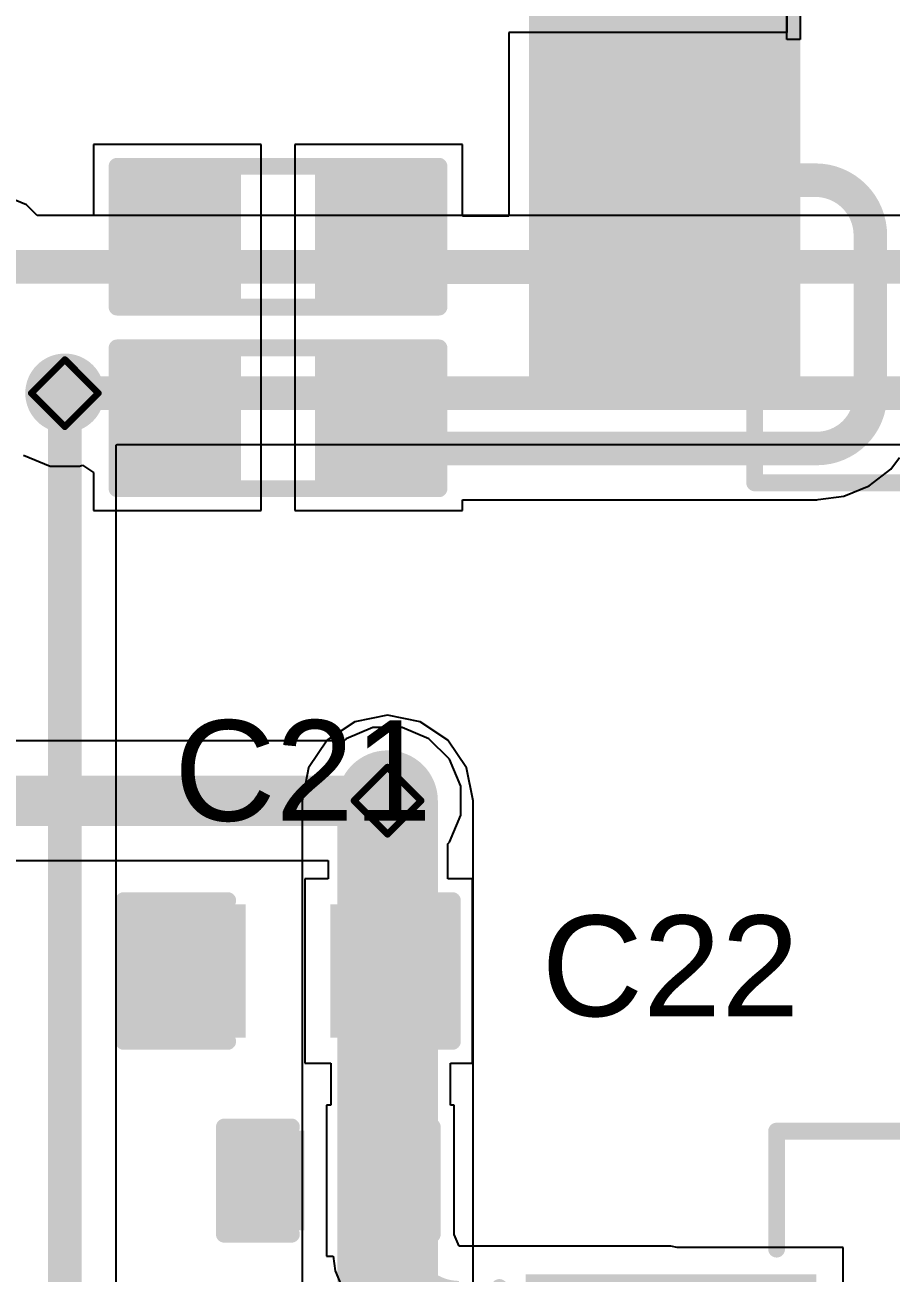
# Model space of a CAD drawing. Header units: inches. Extents: x -14 to 270, y -5 to 115.
# Drawn here: x 32.25 to 38.81, y 28.58 to 38.03 of the extents above; entities that cross this region are included whole.
import ezdxf

# ---------------------------------------------------------------- set-up
doc = ezdxf.new("R2010")
doc.units = ezdxf.units.IN
for name, color, linetype in [('Bottom Layer', 5, 'Continuous'), ('Drill Drawing', 1, 'Continuous'), ('Top Layer', 1, 'Continuous'), ('Top Overlay', 2, 'Continuous'), ('Top Paste', 8, 'Continuous'), ('Top Solder', 216, 'Continuous'), ('Via Holes', 16, 'Continuous')]:
    doc.layers.add(name, color=color, linetype=linetype)
doc.styles.add('Arial', font='', dxfattribs={"height": 0.2})
doc.styles.get('Arial').set_extended_font_data('Arial')

# ---------------------------------------------------------------- blocks, each defined once
blk = doc.blocks.new('SSOP_28_208____7')
at = {"layer": 'Top Layer'}
for points in [[(-4.3249977, -1.40000101), (-2.47499886, -1.40000101), (-2.47499886, -1.85000011), (-4.3249977, -1.85000011)], [(-4.3249977, -2.04999971), (-2.47499886, -2.04999971), (-2.47499886, -2.49999881), (-4.3249977, -2.49999881)], [(-4.3249977, -2.70000095), (-2.47499886, -2.70000095), (-2.47499886, -3.15000005), (-4.3249977, -3.15000005)], [(-4.3249977, -3.34999965), (-2.47499886, -3.34999965), (-2.47499886, -3.79999875), (-4.3249977, -3.79999875)], [(-4.3249977, -4.00000089), (-2.47499886, -4.00000089), (-2.47499886, -4.449999989999999), (-4.3249977, -4.449999989999999)]]:
    blk.add_hatch(color=1, dxfattribs=at).paths.add_polyline_path(points)
at = {"layer": 'Top Paste'}
for points in [[(-4.3249977, -1.40000101), (-2.47499886, -1.40000101), (-2.47499886, -1.85000011), (-4.3249977, -1.85000011)], [(-4.3249977, -2.04999971), (-2.47499886, -2.04999971), (-2.47499886, -2.49999881), (-4.3249977, -2.49999881)], [(-4.3249977, -2.70000095), (-2.47499886, -2.70000095), (-2.47499886, -3.15000005), (-4.3249977, -3.15000005)], [(-4.3249977, -3.34999965), (-2.47499886, -3.34999965), (-2.47499886, -3.79999875), (-4.3249977, -3.79999875)], [(-4.3249977, -4.00000089), (-2.47499886, -4.00000089), (-2.47499886, -4.449999989999999), (-4.3249977, -4.449999989999999)]]:
    blk.add_hatch(color=8, dxfattribs=at).paths.add_polyline_path(points)
at = {"layer": 'Top Solder'}
for points in [[(-4.426597699999999, -1.29840101), (-2.37339886, -1.29840101), (-2.37339886, -1.95160011), (-4.426597699999999, -1.95160011)], [(-4.426597699999999, -1.94839971), (-2.37339886, -1.94839971), (-2.37339886, -2.60159881), (-4.426597699999999, -2.60159881)], [(-4.426597699999999, -2.59840095), (-2.37339886, -2.59840095), (-2.37339886, -3.25160005), (-4.426597699999999, -3.25160005)], [(-4.426597699999999, -3.24839965), (-2.37339886, -3.24839965), (-2.37339886, -3.90159875), (-4.426597699999999, -3.90159875)], [(-4.426597699999999, -3.89840089), (-2.37339886, -3.89840089), (-2.37339886, -4.55159999), (-4.426597699999999, -4.55159999)]]:
    blk.add_hatch(color=216, dxfattribs=at).paths.add_polyline_path(points)
at = {"layer": 'Top Overlay'}
for points in [[(-2.7178, -5.206999999999999, 0.127, 0.127, 0), (-2.7178, -4.6228, 0.127, 0.127, 0)], [(-2.7178, -5.206999999999999, 0.127, 0.127, 0), (2.7178, -5.206999999999999, 0.127, 0.127, 0)]]:
    blk.add_lwpolyline(points, format="xyseb", dxfattribs=at)
for points in [[(-2.74955, -4.6228, 0.0635, 0.0635, 1), (-2.68605, -4.6228, 0.0635, 0.0635, 1)], [(-2.74955, -5.206999999999999, 0.0635, 0.0635, 1), (-2.68605, -5.206999999999999, 0.0635, 0.0635, 1)], [(-2.74955, -5.206999999999999, 0.0635, 0.0635, 1), (-2.68605, -5.206999999999999, 0.0635, 0.0635, 1)]]:
    blk.add_lwpolyline(points, format="xyseb", close=True, dxfattribs=at)
blk = doc.blocks.new('SSOP_16_208____8')
at = {"layer": 'Top Layer'}
for points in [[(-2.4000841, 2.4650827), (-2.4000841, 2.085073299999999), (-4.5000799, 2.0850733), (-4.5000799, 2.4650827)], [(4.5000799, 2.4650827), (4.5000799, 2.085073299999999), (2.4000841, 2.0850733), (2.4000841, 2.4650827)], [(-2.4000841, 1.815096699999999), (-2.4000841, 1.4350873), (-4.5000799, 1.4350873), (-4.5000799, 1.8150967)], [(4.5000799, 1.815096699999999), (4.5000799, 1.4350873), (2.4000841, 1.4350873), (2.4000841, 1.8150967)], [(-2.4000841, 1.1651107), (-2.4000841, 0.7851012999999998), (-4.5000799, 0.7851013000000001), (-4.5000799, 1.1651107)], [(4.5000799, 1.1651107), (4.5000799, 0.7851012999999998), (2.4000841, 0.7851013000000001), (2.4000841, 1.1651107)], [(-2.4000841, 0.5151246999999998), (-2.4000841, 0.1351152999999998), (-4.5000799, 0.1351153000000002), (-4.5000799, 0.5151247000000001)], [(4.5000799, 0.5151246999999998), (4.5000799, 0.1351152999999998), (2.4000841, 0.1351153000000002), (2.4000841, 0.5151247000000001)], [(-2.4000841, -0.1351153000000002), (-2.4000841, -0.5151247000000001), (-4.5000799, -0.5151246999999998), (-4.5000799, -0.1351152999999998)], [(4.5000799, -0.1351153000000002), (4.5000799, -0.5151247000000001), (2.4000841, -0.5151246999999998), (2.4000841, -0.1351152999999998)], [(-2.4000841, -0.7851013000000001), (-2.4000841, -1.1651107), (-4.5000799, -1.1651107), (-4.5000799, -0.7851012999999998)], [(4.5000799, -0.7851013000000001), (4.5000799, -1.1651107), (2.4000841, -1.1651107), (2.4000841, -0.7851012999999998)], [(-2.4000841, -1.4350873), (-2.4000841, -1.8150967), (-4.5000799, -1.815096699999999), (-4.5000799, -1.4350873)], [(4.5000799, -1.4350873), (4.5000799, -1.8150967), (2.4000841, -1.815096699999999), (2.4000841, -1.4350873)], [(-2.4000841, -2.0850733), (-2.4000841, -2.4650827), (-4.5000799, -2.4650827), (-4.5000799, -2.085073299999999)], [(4.5000799, -2.0850733), (4.5000799, -2.4650827), (2.4000841, -2.4650827), (2.4000841, -2.085073299999999)]]:
    blk.add_hatch(color=1, dxfattribs=at).paths.add_polyline_path(points)
at = {"layer": 'Top Paste'}
for points in [[(-2.4000841, 2.4650827), (-2.4000841, 2.085073299999999), (-4.5000799, 2.0850733), (-4.5000799, 2.4650827)], [(4.5000799, 2.4650827), (4.5000799, 2.085073299999999), (2.4000841, 2.0850733), (2.4000841, 2.4650827)], [(-2.4000841, 1.815096699999999), (-2.4000841, 1.4350873), (-4.5000799, 1.4350873), (-4.5000799, 1.8150967)], [(4.5000799, 1.815096699999999), (4.5000799, 1.4350873), (2.4000841, 1.4350873), (2.4000841, 1.8150967)], [(-2.4000841, 1.1651107), (-2.4000841, 0.7851012999999998), (-4.5000799, 0.7851013000000001), (-4.5000799, 1.1651107)], [(4.5000799, 1.1651107), (4.5000799, 0.7851012999999998), (2.4000841, 0.7851013000000001), (2.4000841, 1.1651107)], [(-2.4000841, 0.5151246999999998), (-2.4000841, 0.1351152999999998), (-4.5000799, 0.1351153000000002), (-4.5000799, 0.5151247000000001)], [(4.5000799, 0.5151246999999998), (4.5000799, 0.1351152999999998), (2.4000841, 0.1351153000000002), (2.4000841, 0.5151247000000001)], [(-2.4000841, -0.1351153000000002), (-2.4000841, -0.5151247000000001), (-4.5000799, -0.5151246999999998), (-4.5000799, -0.1351152999999998)], [(4.5000799, -0.1351153000000002), (4.5000799, -0.5151247000000001), (2.4000841, -0.5151246999999998), (2.4000841, -0.1351152999999998)], [(-2.4000841, -0.7851013000000001), (-2.4000841, -1.1651107), (-4.5000799, -1.1651107), (-4.5000799, -0.7851012999999998)], [(4.5000799, -0.7851013000000001), (4.5000799, -1.1651107), (2.4000841, -1.1651107), (2.4000841, -0.7851012999999998)], [(-2.4000841, -1.4350873), (-2.4000841, -1.8150967), (-4.5000799, -1.815096699999999), (-4.5000799, -1.4350873)], [(4.5000799, -1.4350873), (4.5000799, -1.8150967), (2.4000841, -1.815096699999999), (2.4000841, -1.4350873)], [(-2.4000841, -2.0850733), (-2.4000841, -2.4650827), (-4.5000799, -2.4650827), (-4.5000799, -2.085073299999999)], [(4.5000799, -2.0850733), (4.5000799, -2.4650827), (2.4000841, -2.4650827), (2.4000841, -2.085073299999999)]]:
    blk.add_hatch(color=8, dxfattribs=at).paths.add_polyline_path(points)
at = {"layer": 'Top Solder'}
for points in [[(-2.3492841, 2.5158827), (-2.3492841, 2.0342733), (-4.5508799, 2.0342733), (-4.5508799, 2.5158827)], [(4.5508799, 2.5158827), (4.5508799, 2.0342733), (2.3492841, 2.0342733), (2.3492841, 2.5158827)], [(-2.3492841, 1.8658967), (-2.3492841, 1.3842873), (-4.5508799, 1.3842873), (-4.5508799, 1.8658967)], [(4.5508799, 1.8658967), (4.5508799, 1.3842873), (2.3492841, 1.3842873), (2.3492841, 1.8658967)], [(-2.3492841, 1.2159107), (-2.3492841, 0.7343012999999998), (-4.5508799, 0.7343013), (-4.5508799, 1.2159107)], [(4.5508799, 1.2159107), (4.5508799, 0.7343012999999998), (2.3492841, 0.7343013), (2.3492841, 1.2159107)], [(-2.3492841, 0.5659246999999998), (-2.3492841, 0.0843152999999998), (-4.5508799, 0.08431530000000018), (-4.5508799, 0.5659247000000001)], [(4.5508799, 0.5659246999999998), (4.5508799, 0.0843152999999998), (2.3492841, 0.08431530000000018), (2.3492841, 0.5659247000000001)], [(-2.3492841, -0.08431530000000018), (-2.3492841, -0.5659247000000001), (-4.5508799, -0.5659246999999998), (-4.5508799, -0.0843152999999998)], [(4.5508799, -0.08431530000000018), (4.5508799, -0.5659247000000001), (2.3492841, -0.5659246999999998), (2.3492841, -0.0843152999999998)], [(-2.3492841, -0.7343013), (-2.3492841, -1.2159107), (-4.5508799, -1.2159107), (-4.5508799, -0.7343012999999998)], [(4.5508799, -0.7343013), (4.5508799, -1.2159107), (2.3492841, -1.2159107), (2.3492841, -0.7343012999999998)], [(-2.3492841, -1.3842873), (-2.3492841, -1.8658967), (-4.5508799, -1.8658967), (-4.5508799, -1.3842873)], [(4.5508799, -1.3842873), (4.5508799, -1.8658967), (2.3492841, -1.8658967), (2.3492841, -1.3842873)], [(-2.3492841, -2.0342733), (-2.3492841, -2.5158827), (-4.5508799, -2.5158827), (-4.5508799, -2.0342733)], [(4.5508799, -2.0342733), (4.5508799, -2.5158827), (2.3492841, -2.5158827), (2.3492841, -2.0342733)]]:
    blk.add_hatch(color=216, dxfattribs=at).paths.add_polyline_path(points)
at = {"layer": 'Top Overlay'}
for points in [[(-2.6499058, 3.5998912, 0.127, 0.127, 0), (-0.8499093999999999, 3.5998912, 0.127, 0.127, 0)], [(-2.6499058, 2.706116, 0.127, 0.127, 0), (-2.6499058, 3.5998912, 0.127, 0.127, 0)], [(0.8501125999999999, 3.5998912, 0.127, 0.127, -0.9945693454315468), (-0.8509, 3.599177459999999, 0.127, 0.127, 0)], [(0.8501125999999999, 3.5998912, 0.127, 0.127, 0), (2.650109, 3.5998912, 0.127, 0.127, 0)], [(2.650109, 2.706116, 0.127, 0.127, 0), (2.650109, 3.5998912, 0.127, 0.127, 0)], [(-4.74970856, 2.4156924, 0.127, 0.127, 0), (-4.62270856, 2.2886924, 0.127, 0.127, 0)], [(-4.74970856, 2.1616924, 0.127, 0.127, 0), (-4.74970856, 2.4156924, 0.127, 0.127, 0)], [(-4.74970856, 2.1616924, 0.127, 0.127, 0), (-4.62270856, 2.2886924, 0.127, 0.127, 0)], [(-2.6499058, -3.680104399999999, 0.127, 0.127, 0), (-2.6499058, -2.7063192, 0.127, 0.127, 0)], [(2.650109, -3.6000944, 0.127, 0.127, 0), (2.650109, -2.7063192, 0.127, 0.127, 0)], [(-2.6499058, -3.680104399999999, 0.127, 0.127, 0), (2.650109, -3.6000944, 0.127, 0.127, 0)]]:
    blk.add_lwpolyline(points, format="xyseb", dxfattribs=at)
for points in [[(-2.6816558, 3.5998912, 0.0635, 0.0635, 1), (-2.6181558, 3.5998912, 0.0635, 0.0635, 1)], [(-2.6816558, 3.5998912, 0.0635, 0.0635, 1), (-2.6181558, 3.5998912, 0.0635, 0.0635, 1)], [(-0.88265, 3.599177459999999, 0.0635, 0.0635, 1), (-0.8191499999999999, 3.599177459999999, 0.0635, 0.0635, 1)], [(-0.8816593999999999, 3.5998912, 0.0635, 0.0635, 1), (-0.8181593999999999, 3.5998912, 0.0635, 0.0635, 1)], [(0.8183625999999999, 3.5998912, 0.0635, 0.0635, 1), (0.8818625999999999, 3.5998912, 0.0635, 0.0635, 1)], [(0.8183625999999999, 3.5998912, 0.0635, 0.0635, 1), (0.8818625999999999, 3.5998912, 0.0635, 0.0635, 1)], [(2.618359, 3.5998912, 0.0635, 0.0635, 1), (2.681859, 3.5998912, 0.0635, 0.0635, 1)], [(2.618359, 3.5998912, 0.0635, 0.0635, 1), (2.681859, 3.5998912, 0.0635, 0.0635, 1)], [(-2.6816558, 2.706116, 0.0635, 0.0635, 1), (-2.6181558, 2.706116, 0.0635, 0.0635, 1)], [(2.618359, 2.706116, 0.0635, 0.0635, 1), (2.681859, 2.706116, 0.0635, 0.0635, 1)], [(-4.78145856, 2.4156924, 0.0635, 0.0635, 1), (-4.71795856, 2.4156924, 0.0635, 0.0635, 1)], [(-4.78145856, 2.4156924, 0.0635, 0.0635, 1), (-4.71795856, 2.4156924, 0.0635, 0.0635, 1)], [(-4.65445856, 2.2886924, 0.0635, 0.0635, 1), (-4.59095856, 2.2886924, 0.0635, 0.0635, 1)], [(-4.65445856, 2.2886924, 0.0635, 0.0635, 1), (-4.59095856, 2.2886924, 0.0635, 0.0635, 1)], [(-4.78145856, 2.1616924, 0.0635, 0.0635, 1), (-4.71795856, 2.1616924, 0.0635, 0.0635, 1)], [(-4.78145856, 2.1616924, 0.0635, 0.0635, 1), (-4.71795856, 2.1616924, 0.0635, 0.0635, 1)], [(-2.6816558, -2.7063192, 0.0635, 0.0635, 1), (-2.6181558, -2.7063192, 0.0635, 0.0635, 1)], [(2.618359, -2.7063192, 0.0635, 0.0635, 1), (2.681859, -2.7063192, 0.0635, 0.0635, 1)], [(2.618359, -3.6000944, 0.0635, 0.0635, 1), (2.681859, -3.6000944, 0.0635, 0.0635, 1)], [(2.618359, -3.6000944, 0.0635, 0.0635, 1), (2.681859, -3.6000944, 0.0635, 0.0635, 1)], [(-2.6816558, -3.680104399999999, 0.0635, 0.0635, 1), (-2.6181558, -3.680104399999999, 0.0635, 0.0635, 1)], [(-2.6816558, -3.680104399999999, 0.0635, 0.0635, 1), (-2.6181558, -3.680104399999999, 0.0635, 0.0635, 1)]]:
    blk.add_lwpolyline(points, format="xyseb", close=True, dxfattribs=at)
blk = doc.blocks.new('R___0603_15')
at = {"layer": 'Top Layer'}
for points in [[(-0.3809999999999999, 0.4445), (-0.3810000000000001, -0.4445), (-1.143, -0.4445), (-1.143, 0.4445)], [(1.143, 0.4445), (1.143, -0.4445), (0.3809999999999999, -0.4445), (0.3810000000000001, 0.4445)]]:
    blk.add_hatch(color=1, dxfattribs=at).paths.add_polyline_path(points)
at = {"layer": 'Top Paste'}
for points in [[(-0.3809999999999999, 0.4445), (-0.3810000000000001, -0.4445), (-1.143, -0.4445), (-1.143, 0.4445)], [(1.143, 0.4445), (1.143, -0.4445), (0.3809999999999999, -0.4445), (0.3810000000000001, 0.4445)]]:
    blk.add_hatch(color=8, dxfattribs=at).paths.add_polyline_path(points)
at = {"layer": 'Top Solder'}
for points in [[(-0.2793999999999999, 0.5460999999999999), (-0.2794, -0.5461), (-1.2446, -0.5460999999999999), (-1.2446, 0.5461)], [(1.2446, 0.5460999999999999), (1.2446, -0.5461), (0.2793999999999999, -0.5460999999999999), (0.2794, 0.5461)]]:
    blk.add_hatch(color=216, dxfattribs=at).paths.add_polyline_path(points)
at = {"layer": 'Top Overlay'}
for points in [[(-1.2192, -0.5334, 0.127, 0.127, 0), (-1.2192, 0.5334, 0.127, 0.127, 0)], [(-1.2192, 0.5334, 0.127, 0.127, 0), (1.2192, 0.5334, 0.127, 0.127, 0)], [(1.2192, -0.5334, 0.127, 0.127, 0), (1.2192, 0.5334, 0.127, 0.127, 0)], [(-1.2192, -0.5334, 0.127, 0.127, 0), (1.2192, -0.5334, 0.127, 0.127, 0)]]:
    blk.add_lwpolyline(points, format="xyseb", dxfattribs=at)
for points in [[(-1.25095, 0.5334, 0.0635, 0.0635, 1), (-1.18745, 0.5334, 0.0635, 0.0635, 1)], [(-1.25095, 0.5334, 0.0635, 0.0635, 1), (-1.18745, 0.5334, 0.0635, 0.0635, 1)], [(1.18745, 0.5334, 0.0635, 0.0635, 1), (1.25095, 0.5334, 0.0635, 0.0635, 1)], [(1.18745, 0.5334, 0.0635, 0.0635, 1), (1.25095, 0.5334, 0.0635, 0.0635, 1)], [(-1.25095, -0.5334, 0.0635, 0.0635, 1), (-1.18745, -0.5334, 0.0635, 0.0635, 1)], [(-1.25095, -0.5334, 0.0635, 0.0635, 1), (-1.18745, -0.5334, 0.0635, 0.0635, 1)], [(1.18745, -0.5334, 0.0635, 0.0635, 1), (1.25095, -0.5334, 0.0635, 0.0635, 1)], [(1.18745, -0.5334, 0.0635, 0.0635, 1), (1.25095, -0.5334, 0.0635, 0.0635, 1)]]:
    blk.add_lwpolyline(points, format="xyseb", close=True, dxfattribs=at)
blk = doc.blocks.new('R___0603_16')
at = {"layer": 'Top Layer'}
for points in [[(-0.3809999999999999, 0.4445), (-0.3810000000000001, -0.4445), (-1.143, -0.4445), (-1.143, 0.4445)], [(1.143, 0.4445), (1.143, -0.4445), (0.3809999999999999, -0.4445), (0.3810000000000001, 0.4445)]]:
    blk.add_hatch(color=1, dxfattribs=at).paths.add_polyline_path(points)
at = {"layer": 'Top Paste'}
for points in [[(-0.3809999999999999, 0.4445), (-0.3810000000000001, -0.4445), (-1.143, -0.4445), (-1.143, 0.4445)], [(1.143, 0.4445), (1.143, -0.4445), (0.3809999999999999, -0.4445), (0.3810000000000001, 0.4445)]]:
    blk.add_hatch(color=8, dxfattribs=at).paths.add_polyline_path(points)
at = {"layer": 'Top Solder'}
for points in [[(-0.2793999999999999, 0.5460999999999999), (-0.2794, -0.5461), (-1.2446, -0.5460999999999999), (-1.2446, 0.5461)], [(1.2446, 0.5460999999999999), (1.2446, -0.5461), (0.2793999999999999, -0.5460999999999999), (0.2794, 0.5461)]]:
    blk.add_hatch(color=216, dxfattribs=at).paths.add_polyline_path(points)
at = {"layer": 'Top Overlay'}
for points in [[(-1.2192, -0.5334, 0.127, 0.127, 0), (-1.2192, 0.5334, 0.127, 0.127, 0)], [(-1.2192, 0.5334, 0.127, 0.127, 0), (1.2192, 0.5334, 0.127, 0.127, 0)], [(1.2192, -0.5334, 0.127, 0.127, 0), (1.2192, 0.5334, 0.127, 0.127, 0)], [(-1.2192, -0.5334, 0.127, 0.127, 0), (1.2192, -0.5334, 0.127, 0.127, 0)]]:
    blk.add_lwpolyline(points, format="xyseb", dxfattribs=at)
for points in [[(-1.25095, 0.5334, 0.0635, 0.0635, 1), (-1.18745, 0.5334, 0.0635, 0.0635, 1)], [(-1.25095, 0.5334, 0.0635, 0.0635, 1), (-1.18745, 0.5334, 0.0635, 0.0635, 1)], [(1.18745, 0.5334, 0.0635, 0.0635, 1), (1.25095, 0.5334, 0.0635, 0.0635, 1)], [(1.18745, 0.5334, 0.0635, 0.0635, 1), (1.25095, 0.5334, 0.0635, 0.0635, 1)], [(-1.25095, -0.5334, 0.0635, 0.0635, 1), (-1.18745, -0.5334, 0.0635, 0.0635, 1)], [(-1.25095, -0.5334, 0.0635, 0.0635, 1), (-1.18745, -0.5334, 0.0635, 0.0635, 1)], [(1.18745, -0.5334, 0.0635, 0.0635, 1), (1.25095, -0.5334, 0.0635, 0.0635, 1)], [(1.18745, -0.5334, 0.0635, 0.0635, 1), (1.25095, -0.5334, 0.0635, 0.0635, 1)]]:
    blk.add_lwpolyline(points, format="xyseb", close=True, dxfattribs=at)
blk = doc.blocks.new('C___0402_39')
at = {"layer": 'Top Layer'}
for points in [[(-0.6985, -0.31749746), (-0.6985, 0.31750254), (-0.2412999999999999, 0.31750254), (-0.2413, -0.31749746)], [(0.2412999999999999, -0.3175), (0.2413, 0.3175), (0.6985, 0.3175), (0.6985, -0.3175)]]:
    blk.add_hatch(color=1, dxfattribs=at).paths.add_polyline_path(points)
at = {"layer": 'Top Paste'}
for points in [[(-0.6985, -0.31749746), (-0.6985, 0.31750254), (-0.2412999999999999, 0.31750254), (-0.2413, -0.31749746)], [(0.2412999999999999, -0.3175), (0.2413, 0.3175), (0.6985, 0.3175), (0.6985, -0.3175)]]:
    blk.add_hatch(color=8, dxfattribs=at).paths.add_polyline_path(points)
at = {"layer": 'Top Solder'}
for points in [[(-0.7584998799999999, -0.37749734), (-0.7584998799999999, 0.37750242), (-0.18130012, 0.37750242), (-0.18130012, -0.37749734)], [(0.18130012, -0.37749988), (0.18130012, 0.37749988), (0.7584998799999999, 0.37749988), (0.7584998799999999, -0.37749988)]]:
    blk.add_hatch(color=216, dxfattribs=at).paths.add_polyline_path(points)
at = {"layer": 'Top Overlay'}
for points in [[(-0.7874, 0.4064, 0.127, 0.127, 0), (-0.27940254, 0.40640254, 0.127, 0.127, 0)], [(-0.7874, -0.4064, 0.127, 0.127, 0), (-0.7874, 0.4064, 0.127, 0.127, 0)], [(0.2794, 0.4064, 0.127, 0.127, 0), (0.78740254, 0.40640254, 0.127, 0.127, 0)], [(0.7874, -0.4064, 0.127, 0.127, 0), (0.78740254, 0.40640254, 0.127, 0.127, 0)], [(-0.7874, -0.4064, 0.127, 0.127, 0), (-0.27940254, -0.4064, 0.127, 0.127, 0)], [(0.2794, -0.4064, 0.127, 0.127, 0), (0.7874, -0.4064, 0.127, 0.127, 0)]]:
    blk.add_lwpolyline(points, format="xyseb", dxfattribs=at)
for points in [[(-0.8191499999999999, 0.4064, 0.0635, 0.0635, 1), (-0.7556499999999999, 0.4064, 0.0635, 0.0635, 1)], [(-0.8191499999999999, 0.4064, 0.0635, 0.0635, 1), (-0.7556499999999999, 0.4064, 0.0635, 0.0635, 1)], [(-0.31115254, 0.40640254, 0.0635, 0.0635, 1), (-0.24765254, 0.40640254, 0.0635, 0.0635, 1)], [(0.24765, 0.4064, 0.0635, 0.0635, 1), (0.31115, 0.4064, 0.0635, 0.0635, 1)], [(0.75565254, 0.40640254, 0.0635, 0.0635, 1), (0.8191525399999998, 0.40640254, 0.0635, 0.0635, 1)], [(0.75565254, 0.40640254, 0.0635, 0.0635, 1), (0.8191525399999998, 0.40640254, 0.0635, 0.0635, 1)], [(-0.8191499999999999, -0.4064, 0.0635, 0.0635, 1), (-0.7556499999999999, -0.4064, 0.0635, 0.0635, 1)], [(-0.8191499999999999, -0.4064, 0.0635, 0.0635, 1), (-0.7556499999999999, -0.4064, 0.0635, 0.0635, 1)], [(-0.31115254, -0.4064, 0.0635, 0.0635, 1), (-0.24765254, -0.4064, 0.0635, 0.0635, 1)], [(0.24765, -0.4064, 0.0635, 0.0635, 1), (0.31115, -0.4064, 0.0635, 0.0635, 1)], [(0.7556499999999999, -0.4064, 0.0635, 0.0635, 1), (0.8191499999999999, -0.4064, 0.0635, 0.0635, 1)], [(0.7556499999999999, -0.4064, 0.0635, 0.0635, 1), (0.8191499999999999, -0.4064, 0.0635, 0.0635, 1)]]:
    blk.add_lwpolyline(points, format="xyseb", close=True, dxfattribs=at)
blk = doc.blocks.new('C___0603_40')
at = {"layer": 'Top Layer'}
for points in [[(-0.3809999999999999, 0.4445), (-0.3810000000000001, -0.4445), (-1.143, -0.4445), (-1.143, 0.4445)], [(1.143, 0.4445), (1.143, -0.4445), (0.3809999999999999, -0.4445), (0.3810000000000001, 0.4445)]]:
    blk.add_hatch(color=1, dxfattribs=at).paths.add_polyline_path(points)
at = {"layer": 'Top Paste'}
for points in [[(-0.3809999999999999, 0.4445), (-0.3810000000000001, -0.4445), (-1.143, -0.4445), (-1.143, 0.4445)], [(1.143, 0.4445), (1.143, -0.4445), (0.3809999999999999, -0.4445), (0.3810000000000001, 0.4445)]]:
    blk.add_hatch(color=8, dxfattribs=at).paths.add_polyline_path(points)
at = {"layer": 'Top Solder'}
for points in [[(-0.3210001199999999, 0.5044998799999999), (-0.3210001200000001, -0.50449988), (-1.20299988, -0.5044998799999999), (-1.20299988, 0.50449988)], [(1.20299988, 0.5044998799999999), (1.20299988, -0.50449988), (0.3210001199999999, -0.5044998799999999), (0.3210001200000001, 0.50449988)]]:
    blk.add_hatch(color=216, dxfattribs=at).paths.add_polyline_path(points)
at = {"layer": 'Top Overlay'}
for points in [[(-1.2446, -0.5334, 0.127, 0.127, 0), (-1.2446, 0.5334, 0.127, 0.127, 0)], [(-1.2446, 0.5334, 0.127, 0.127, 0), (-0.4571999999999999, 0.5334, 0.127, 0.127, 0)], [(0.4571999999999999, 0.5334, 0.127, 0.127, 0), (1.2446, 0.5334, 0.127, 0.127, 0)], [(1.2446, -0.5334, 0.127, 0.127, 0), (1.2446, 0.5334, 0.127, 0.127, 0)], [(-1.2446, -0.5334, 0.127, 0.127, 0), (-0.4571999999999999, -0.5334, 0.127, 0.127, 0)], [(0.4571999999999999, -0.5334, 0.127, 0.127, 0), (1.2446, -0.5334, 0.127, 0.127, 0)]]:
    blk.add_lwpolyline(points, format="xyseb", dxfattribs=at)
for points in [[(-1.27635, 0.5334, 0.0635, 0.0635, 1), (-1.21285, 0.5334, 0.0635, 0.0635, 1)], [(-1.27635, 0.5334, 0.0635, 0.0635, 1), (-1.21285, 0.5334, 0.0635, 0.0635, 1)], [(-0.4889499999999999, 0.5334, 0.0635, 0.0635, 1), (-0.42545, 0.5334, 0.0635, 0.0635, 1)], [(0.42545, 0.5334, 0.0635, 0.0635, 1), (0.4889499999999999, 0.5334, 0.0635, 0.0635, 1)], [(1.21285, 0.5334, 0.0635, 0.0635, 1), (1.27635, 0.5334, 0.0635, 0.0635, 1)], [(1.21285, 0.5334, 0.0635, 0.0635, 1), (1.27635, 0.5334, 0.0635, 0.0635, 1)], [(-1.27635, -0.5334, 0.0635, 0.0635, 1), (-1.21285, -0.5334, 0.0635, 0.0635, 1)], [(-1.27635, -0.5334, 0.0635, 0.0635, 1), (-1.21285, -0.5334, 0.0635, 0.0635, 1)], [(-0.4889499999999999, -0.5334, 0.0635, 0.0635, 1), (-0.42545, -0.5334, 0.0635, 0.0635, 1)], [(0.42545, -0.5334, 0.0635, 0.0635, 1), (0.4889499999999999, -0.5334, 0.0635, 0.0635, 1)], [(1.21285, -0.5334, 0.0635, 0.0635, 1), (1.27635, -0.5334, 0.0635, 0.0635, 1)], [(1.21285, -0.5334, 0.0635, 0.0635, 1), (1.27635, -0.5334, 0.0635, 0.0635, 1)]]:
    blk.add_lwpolyline(points, format="xyseb", close=True, dxfattribs=at)

msp = doc.modelspace()

# ---------------------------------------------------------------- hatches: boundary and pattern name
at = {"layer": 'Bottom Layer'}
h = msp.add_hatch(color=5, dxfattribs=at)
edge = h.paths.add_edge_path()
edge.add_arc((32.5572755, 35.24240348), 0.2999994, 0, 360)
h = msp.add_hatch(color=5, dxfattribs=at)
edge = h.paths.add_edge_path()
edge.add_arc((35.0012, 32.1564), 0.2999994, 0, 360)
at = {"layer": 'Top Layer'}
h = msp.add_hatch(color=1, dxfattribs=at)
edge = h.paths.add_edge_path()
edge.add_arc((32.5572755, 35.24240348), 0.2999994, 0, 360)
h = msp.add_hatch(color=1, dxfattribs=at)
edge = h.paths.add_edge_path()
edge.add_arc((35.0012, 32.1564), 0.2999994, 0, 360)
at = {"layer": 'Via Holes'}
h = msp.add_hatch(color=7, dxfattribs=at)
edge = h.paths.add_edge_path()
edge.add_arc((32.5572755, 35.24240348), 0.1499997, 0, 360)
h = msp.add_hatch(color=7, dxfattribs=at)
edge = h.paths.add_edge_path()
edge.add_arc((35.0012, 32.1564), 0.1499997, 0, 360)

# ---------------------------------------------------------------- linework, layer by layer
at = {"layer": 'Bottom Layer'}
for p, q in [((32.26629056, 36.66836202), (32.062674, 36.75270271999999)), ((32.3474842, 36.58716837999999), (32.26629056, 36.66836202)), ((51.34138321999999, 36.58716837999999), (32.3474842, 36.58716837999999)), ((32.94574056, 34.84739538), (32.95228106, 34.85393588)), ((32.94574056, 26.1771511), (32.94574056, 34.84739538)), ((32.95228106, 34.85393588), (41.14909982, 34.85393588)), ((35.0012, 32.80384092), (34.7534357, 32.75455729999999)), ((35.2489643, 32.75455729999999), (35.0012, 32.80384092)), ((34.7534357, 32.75455729999999), (34.5433904, 32.6142096)), ((35.45900959999999, 32.6142096), (35.2489643, 32.75455729999999)), ((34.5433904, 32.6142096), (34.4030427, 32.4041643)), ((35.5993573, 32.4041643), (35.45900959999999, 32.6142096)), ((34.4030427, 32.4041643), (34.35375908, 32.1564)), ((35.64864092, 32.1564), (35.5993573, 32.4041643)), ((34.35375908, 32.1564), (34.35375908, 19.70434972)), ((35.64864092, 19.70434972), (35.64864092, 32.1564))]:
    msp.add_line(p, q, dxfattribs=at)
for points in [[(31.9524761, 36.19870331999999, 0.254, 0.254, 0), (74.93037337999999, 36.19870331999999, 0.254, 0.254, 0)], [(32.5572755, 35.24240094, 0.254, 0.254, 0), (74.60393257999999, 35.24240348, 0.254, 0.254, 0)], [(32.5572755, 25.782143, 0.254, 0.254, 0), (32.5572755, 35.24240094, 0.254, 0.254, 0)], [(35.0012, 19.70434972, 0.7619999999999999, 0.7619999999999999, 0), (35.0012, 32.1564, 0.7619999999999999, 0.7619999999999999, 0)]]:
    msp.add_lwpolyline(points, format="xyseb", dxfattribs=at)
for points in [[(32.4937755, 35.24240094, 0.127, 0.127, 1), (32.6207755, 35.24240094, 0.127, 0.127, 1)], [(32.4937755, 35.24240094, 0.127, 0.127, 1), (32.6207755, 35.24240094, 0.127, 0.127, 1)], [(34.8107, 32.1564, 0.3809999999999999, 0.3809999999999999, 1), (35.1917, 32.1564, 0.3809999999999999, 0.3809999999999999, 1)]]:
    msp.add_lwpolyline(points, format="xyseb", close=True, dxfattribs=at)
at = {"layer": 'Drill Drawing'}
for points in [[(32.3032755, 35.24240348, 0.0508, 0.0508, 0), (32.5572755, 35.49640348, 0.0508, 0.0508, 0)], [(32.5572755, 35.49640348, 0.0508, 0.0508, 0), (32.8112755, 35.24240348, 0.0508, 0.0508, 0)], [(32.3032755, 35.24240348, 0.0508, 0.0508, 0), (32.5572755, 34.98840348, 0.0508, 0.0508, 0)], [(32.5572755, 34.98840348, 0.0508, 0.0508, 0), (32.8112755, 35.24240348, 0.0508, 0.0508, 0)], [(34.7472, 32.1564, 0.0508, 0.0508, 0), (35.0012, 32.4104, 0.0508, 0.0508, 0)], [(35.0012, 32.4104, 0.0508, 0.0508, 0), (35.25519999999999, 32.1564, 0.0508, 0.0508, 0)], [(34.7472, 32.1564, 0.0508, 0.0508, 0), (35.0012, 31.9024, 0.0508, 0.0508, 0)], [(35.0012, 31.9024, 0.0508, 0.0508, 0), (35.25519999999999, 32.1564, 0.0508, 0.0508, 0)]]:
    msp.add_lwpolyline(points, format="xyseb", dxfattribs=at)
for points in [[(32.5445755, 35.49640348, 0.0254, 0.0254, 1), (32.5699755, 35.49640348, 0.0254, 0.0254, 1)], [(32.5445755, 35.49640348, 0.0254, 0.0254, 1), (32.5699755, 35.49640348, 0.0254, 0.0254, 1)], [(32.2905755, 35.24240348, 0.0254, 0.0254, 1), (32.3159755, 35.24240348, 0.0254, 0.0254, 1)], [(32.2905755, 35.24240348, 0.0254, 0.0254, 1), (32.3159755, 35.24240348, 0.0254, 0.0254, 1)], [(32.7985755, 35.24240348, 0.0254, 0.0254, 1), (32.8239755, 35.24240348, 0.0254, 0.0254, 1)], [(32.7985755, 35.24240348, 0.0254, 0.0254, 1), (32.8239755, 35.24240348, 0.0254, 0.0254, 1)], [(32.5445755, 34.98840348, 0.0254, 0.0254, 1), (32.5699755, 34.98840348, 0.0254, 0.0254, 1)], [(32.5445755, 34.98840348, 0.0254, 0.0254, 1), (32.5699755, 34.98840348, 0.0254, 0.0254, 1)], [(34.98849999999999, 32.4104, 0.0254, 0.0254, 1), (35.0139, 32.4104, 0.0254, 0.0254, 1)], [(34.98849999999999, 32.4104, 0.0254, 0.0254, 1), (35.0139, 32.4104, 0.0254, 0.0254, 1)], [(34.7345, 32.1564, 0.0254, 0.0254, 1), (34.7599, 32.1564, 0.0254, 0.0254, 1)], [(34.7345, 32.1564, 0.0254, 0.0254, 1), (34.7599, 32.1564, 0.0254, 0.0254, 1)], [(35.2425, 32.1564, 0.0254, 0.0254, 1), (35.2679, 32.1564, 0.0254, 0.0254, 1)], [(35.2425, 32.1564, 0.0254, 0.0254, 1), (35.2679, 32.1564, 0.0254, 0.0254, 1)], [(34.98849999999999, 31.9024, 0.0254, 0.0254, 1), (35.0139, 31.9024, 0.0254, 0.0254, 1)], [(34.98849999999999, 31.9024, 0.0254, 0.0254, 1), (35.0139, 31.9024, 0.0254, 0.0254, 1)]]:
    msp.add_lwpolyline(points, format="xyseb", close=True, dxfattribs=at)
at = {"layer": 'Top Layer'}
for p, q in [((38.02500142, 37.92000036), (38.02500142, 38.37000199999999)), ((38.02500142, 38.31600414), (38.02500142, 37.97400076)), ((38.1271399, 38.37000199999999), (38.1271399, 37.92000036)), ((38.02500142, 37.97400076), (35.92100258, 37.97400076)), ((35.92100258, 37.97400076), (35.92100258, 37.0160042)), ((38.1271399, 37.92000036), (38.02500142, 37.92000036)), ((34.04457249999999, 37.12580332), (32.7745725, 37.12580332)), ((32.7745725, 37.12580332), (32.7745725, 36.58716837999999)), ((34.04457249999999, 35.72880332), (34.04457249999999, 37.12580332)), ((35.56857249999999, 37.12580332), (34.2985725, 37.12580332)), ((34.2985725, 37.12580332), (34.2985725, 35.72880332)), ((35.56857249999999, 36.5834676), (35.56857249999999, 37.12580332)), ((35.92100258, 37.0160042), (35.92100258, 36.5834676)), ((32.26629056, 36.66836202), (32.062674, 36.75270271999999)), ((32.3474842, 36.58716837999999), (32.26629056, 36.66836202)), ((32.7745725, 36.58716837999999), (32.3474842, 36.58716837999999)), ((35.92100258, 36.5834676), (35.56857249999999, 36.5834676)), ((34.04457249999999, 34.3535), (34.04457249999999, 35.72880332)), ((34.2985725, 35.72880332), (34.2985725, 34.3535)), ((32.24346104, 34.77274478), (32.4470776, 34.68840408)), ((32.4470776, 34.68840408), (32.6674734, 34.68840408)), ((32.6674734, 34.68840408), (32.69009464, 34.69777414)), ((32.69009464, 34.69777414), (32.7745725, 34.64132772)), ((38.81350124, 34.66804089999999), (38.87993494, 34.7546168)), ((32.7745725, 34.64132772), (32.7745725, 34.3535)), ((38.64915054, 34.54192736), (38.81350124, 34.66804089999999)), ((38.45775646, 34.46265142), (38.64915054, 34.54192736)), ((35.56857249999999, 34.3535), (35.56857249999999, 34.43493494)), ((35.56857249999999, 34.43493494), (38.25236698, 34.43493494)), ((38.25236698, 34.43493494), (38.26241268, 34.43693391999999)), ((38.26241268, 34.43693391999999), (38.45775646, 34.46265142)), ((32.7745725, 34.3535), (34.04457249999999, 34.3535)), ((34.2985725, 34.3535), (35.56857249999999, 34.3535)), ((34.8910021, 32.7103994), (34.68738554, 32.62605869999999)), ((35.11139789999999, 32.7103994), (34.8910021, 32.7103994)), ((35.31501445999999, 32.62605869999999), (35.11139789999999, 32.7103994)), ((34.67093396, 32.60960712), (31.49755194, 32.60960712)), ((34.68738554, 32.62605869999999), (34.67093396, 32.60960712)), ((35.4708587, 32.47021446), (35.31501445999999, 32.62605869999999)), ((35.5551994, 32.2665979), (35.4708587, 32.47021446)), ((35.5551994, 32.0462021), (35.5551994, 32.2665979)), ((35.4708587, 31.84258554), (35.5551994, 32.0462021)), ((35.45871496, 31.8304418), (35.4708587, 31.84258554)), ((35.45871496, 31.56527596), (35.45871496, 31.8304418)), ((31.49755194, 31.70319288), (34.55230072, 31.70319288)), ((34.55230072, 31.70319288), (34.55230072, 31.56527596)), ((34.55230072, 31.56527596), (34.37481313999999, 31.56527596)), ((34.37481313999999, 31.56527596), (34.37481313999999, 30.16827596)), ((35.64481314, 31.56527596), (35.45871496, 31.56527596)), ((35.64481314, 30.16827596), (35.64481314, 31.56527596)), ((34.37481313999999, 30.16827596), (34.57162758, 30.16827596)), ((34.57162758, 30.16827596), (34.57162758, 29.85093598)), ((35.47804182, 29.85093598), (35.47804182, 30.16827596)), ((35.47804182, 30.16827596), (35.64481314, 30.16827596)), ((34.57162758, 29.85093598), (34.5398725, 29.85093598)), ((34.5398725, 29.85093598), (34.5398725, 28.70793598)), ((35.5050725, 29.85093598), (35.47804182, 29.85093598)), ((35.5050725, 28.8706433), (35.5050725, 29.85093598)), ((35.5435408, 28.78262976), (35.5050725, 28.8706433)), ((37.14775145999999, 28.78262976), (35.5435408, 28.78262976)), ((37.19401501999999, 28.77342734), (37.14775145999999, 28.78262976)), ((38.45174936, 28.77342734), (37.19401501999999, 28.77342734)), ((38.45174936, 27.88541794), (38.45174936, 28.77342734)), ((34.5398725, 28.70793598), (34.59047946, 28.70793598)), ((34.59047946, 28.70793598), (34.60512764, 28.5966789)), ((34.60512764, 28.5966789), (34.70218104, 28.36236898))]:
    msp.add_line(p, q, dxfattribs=at)
for points in [[(37.100002, 36.84500123999999, 0.254, 0.254, 0), (37.89800142, 36.8554, 0.254, 0.254, 0)], [(37.89800142, 36.8554, 0.254, 0.254, 0), (38.24105382, 36.8554, 0.254, 0.254, 0)], [(38.24105382, 36.8554, 0.254, 0.254, -0.4142135623730951), (38.65814214, 36.43831168, 0.254, 0.254, 0)], [(38.65814214, 35.22917516, 0.254, 0.254, 0), (38.65814214, 36.43831168, 0.254, 0.254, 0)], [(31.9524761, 36.19870331999999, 0.254, 0.254, 0), (33.4095725, 36.19870331999999, 0.254, 0.254, 0)], [(34.84473345999999, 36.19500254, 0.254, 0.254, 0), (37.100002, 36.19500254, 0.254, 0.254, 0)], [(32.5572755, 35.24240348, 0.254, 0.254, 0), (33.21916902, 35.24240348, 0.254, 0.254, 0)], [(33.21916902, 35.24240348, 0.254, 0.254, -0.4142135623730951), (33.4095725, 35.05199999999999, 0.254, 0.254, 0)], [(38.65814214, 35.22917516, 0.254, 0.254, -0.4142135623730951), (38.25236698, 34.8234, 0.254, 0.254, 0)], [(34.9335725, 34.8234, 0.254, 0.254, 0), (38.25236698, 34.8234, 0.254, 0.254, 0)], [(31.49755194, 32.1564, 0.3809999999999999, 0.3809999999999999, 0), (35.0012, 32.1564, 0.3809999999999999, 0.3809999999999999, 0)], [(35.0012, 32.1564, 0.3809999999999999, 0.3809999999999999, 0), (35.00550784, 32.15209216, 0.3809999999999999, 0.3809999999999999, 0)], [(35.00550784, 30.87108126, 0.3809999999999999, 0.3809999999999999, 0), (35.00550784, 32.15209216, 0.3809999999999999, 0.3809999999999999, 0)], [(35.00550784, 30.87108126, 0.3809999999999999, 0.3809999999999999, 0), (35.00981314, 30.86677596, 0.3809999999999999, 0.3809999999999999, 0)], [(35.0248347, 28.8481262, 0.3809999999999999, 0.3809999999999999, 0), (35.0248347, 30.6993544, 0.3809999999999999, 0.3809999999999999, 0)], [(35.54353826, 28.32942264, 0.3809999999999999, 0.3809999999999999, -0.4142135623730951), (35.0248347, 28.8481262, 0.3809999999999999, 0.3809999999999999, 0)]]:
    msp.add_lwpolyline(points, format="xyseb", dxfattribs=at)
for points in [[(37.036502, 36.84500123999999, 0.127, 0.127, 1), (37.163502, 36.84500123999999, 0.127, 0.127, 1)], [(37.83450142, 36.8554, 0.127, 0.127, 1), (37.96150142, 36.8554, 0.127, 0.127, 1)], [(37.83450142, 36.8554, 0.127, 0.127, 1), (37.96150142, 36.8554, 0.127, 0.127, 1)], [(38.17755381999999, 36.8554, 0.127, 0.127, 1), (38.30455382, 36.8554, 0.127, 0.127, 1)], [(38.17755381999999, 36.8554, 0.127, 0.127, 1), (38.30455382, 36.8554, 0.127, 0.127, 1)], [(38.59464214, 36.43831168, 0.127, 0.127, 1), (38.72164213999999, 36.43831168, 0.127, 0.127, 1)], [(38.59464214, 36.43831168, 0.127, 0.127, 1), (38.72164213999999, 36.43831168, 0.127, 0.127, 1)], [(33.3460725, 36.19870331999999, 0.127, 0.127, 1), (33.4730725, 36.19870331999999, 0.127, 0.127, 1)], [(34.78123346, 36.19500254, 0.127, 0.127, 1), (34.90823346, 36.19500254, 0.127, 0.127, 1)], [(37.036502, 36.19500254, 0.127, 0.127, 1), (37.163502, 36.19500254, 0.127, 0.127, 1)], [(32.4937755, 35.24240348, 0.127, 0.127, 1), (32.6207755, 35.24240348, 0.127, 0.127, 1)], [(33.15566902, 35.24240348, 0.127, 0.127, 1), (33.28266901999999, 35.24240348, 0.127, 0.127, 1)], [(33.15566902, 35.24240348, 0.127, 0.127, 1), (33.28266901999999, 35.24240348, 0.127, 0.127, 1)], [(38.59464214, 35.22917516, 0.127, 0.127, 1), (38.72164213999999, 35.22917516, 0.127, 0.127, 1)], [(38.59464214, 35.22917516, 0.127, 0.127, 1), (38.72164213999999, 35.22917516, 0.127, 0.127, 1)], [(33.3460725, 35.05199999999999, 0.127, 0.127, 1), (33.4730725, 35.05199999999999, 0.127, 0.127, 1)], [(34.8700725, 34.8234, 0.127, 0.127, 1), (34.9970725, 34.8234, 0.127, 0.127, 1)], [(38.18886698, 34.8234, 0.127, 0.127, 1), (38.31586698, 34.8234, 0.127, 0.127, 1)], [(38.18886698, 34.8234, 0.127, 0.127, 1), (38.31586698, 34.8234, 0.127, 0.127, 1)], [(34.90595, 32.1564, 0.1905, 0.1905, 1), (35.09645, 32.1564, 0.1905, 0.1905, 1)], [(34.90595, 32.1564, 0.1905, 0.1905, 1), (35.09645, 32.1564, 0.1905, 0.1905, 1)], [(34.91025784, 32.15209216, 0.1905, 0.1905, 1), (35.10075784, 32.15209216, 0.1905, 0.1905, 1)], [(34.91025784, 32.15209216, 0.1905, 0.1905, 1), (35.10075784, 32.15209216, 0.1905, 0.1905, 1)], [(34.91025784, 30.87108126, 0.1905, 0.1905, 1), (35.10075784, 30.87108126, 0.1905, 0.1905, 1)], [(34.91025784, 30.87108126, 0.1905, 0.1905, 1), (35.10075784, 30.87108126, 0.1905, 0.1905, 1)], [(34.91456314, 30.86677596, 0.1905, 0.1905, 1), (35.10506314, 30.86677596, 0.1905, 0.1905, 1)], [(34.92958469999999, 30.6993544, 0.1905, 0.1905, 1), (35.1200847, 30.6993544, 0.1905, 0.1905, 1)], [(34.92958469999999, 28.8481262, 0.1905, 0.1905, 1), (35.1200847, 28.8481262, 0.1905, 0.1905, 1)], [(34.92958469999999, 28.8481262, 0.1905, 0.1905, 1), (35.1200847, 28.8481262, 0.1905, 0.1905, 1)]]:
    msp.add_lwpolyline(points, format="xyseb", close=True, dxfattribs=at)

# ---------------------------------------------------------------- block references
for name, p in [('SSOP_28_208____7', (40.50000027999999, 39.77000174)), ('R___0603_15', (34.1715725, 36.42730332)), ('R___0603_16', (34.1715725, 35.05199999999999)), ('C___0603_40', (34.24781314, 30.86677596)), ('C___0402_39', (34.5525725, 29.27943598)), ('SSOP_16_208____8', (40.59783346, 26.05434464))]:
    msp.add_blockref(name, p)

# ---------------------------------------------------------------- texts
at = {"layer": 'Top Overlay', "style": 'Arial'}
for s, p in [('C21', (33.38445698, 32.00412446)), ('C22', (36.16703714, 30.5246913))]:
    msp.add_text(s, height=0.7619999999999999, dxfattribs=at).set_placement(p)

doc.saveas('drawing.dxf')
